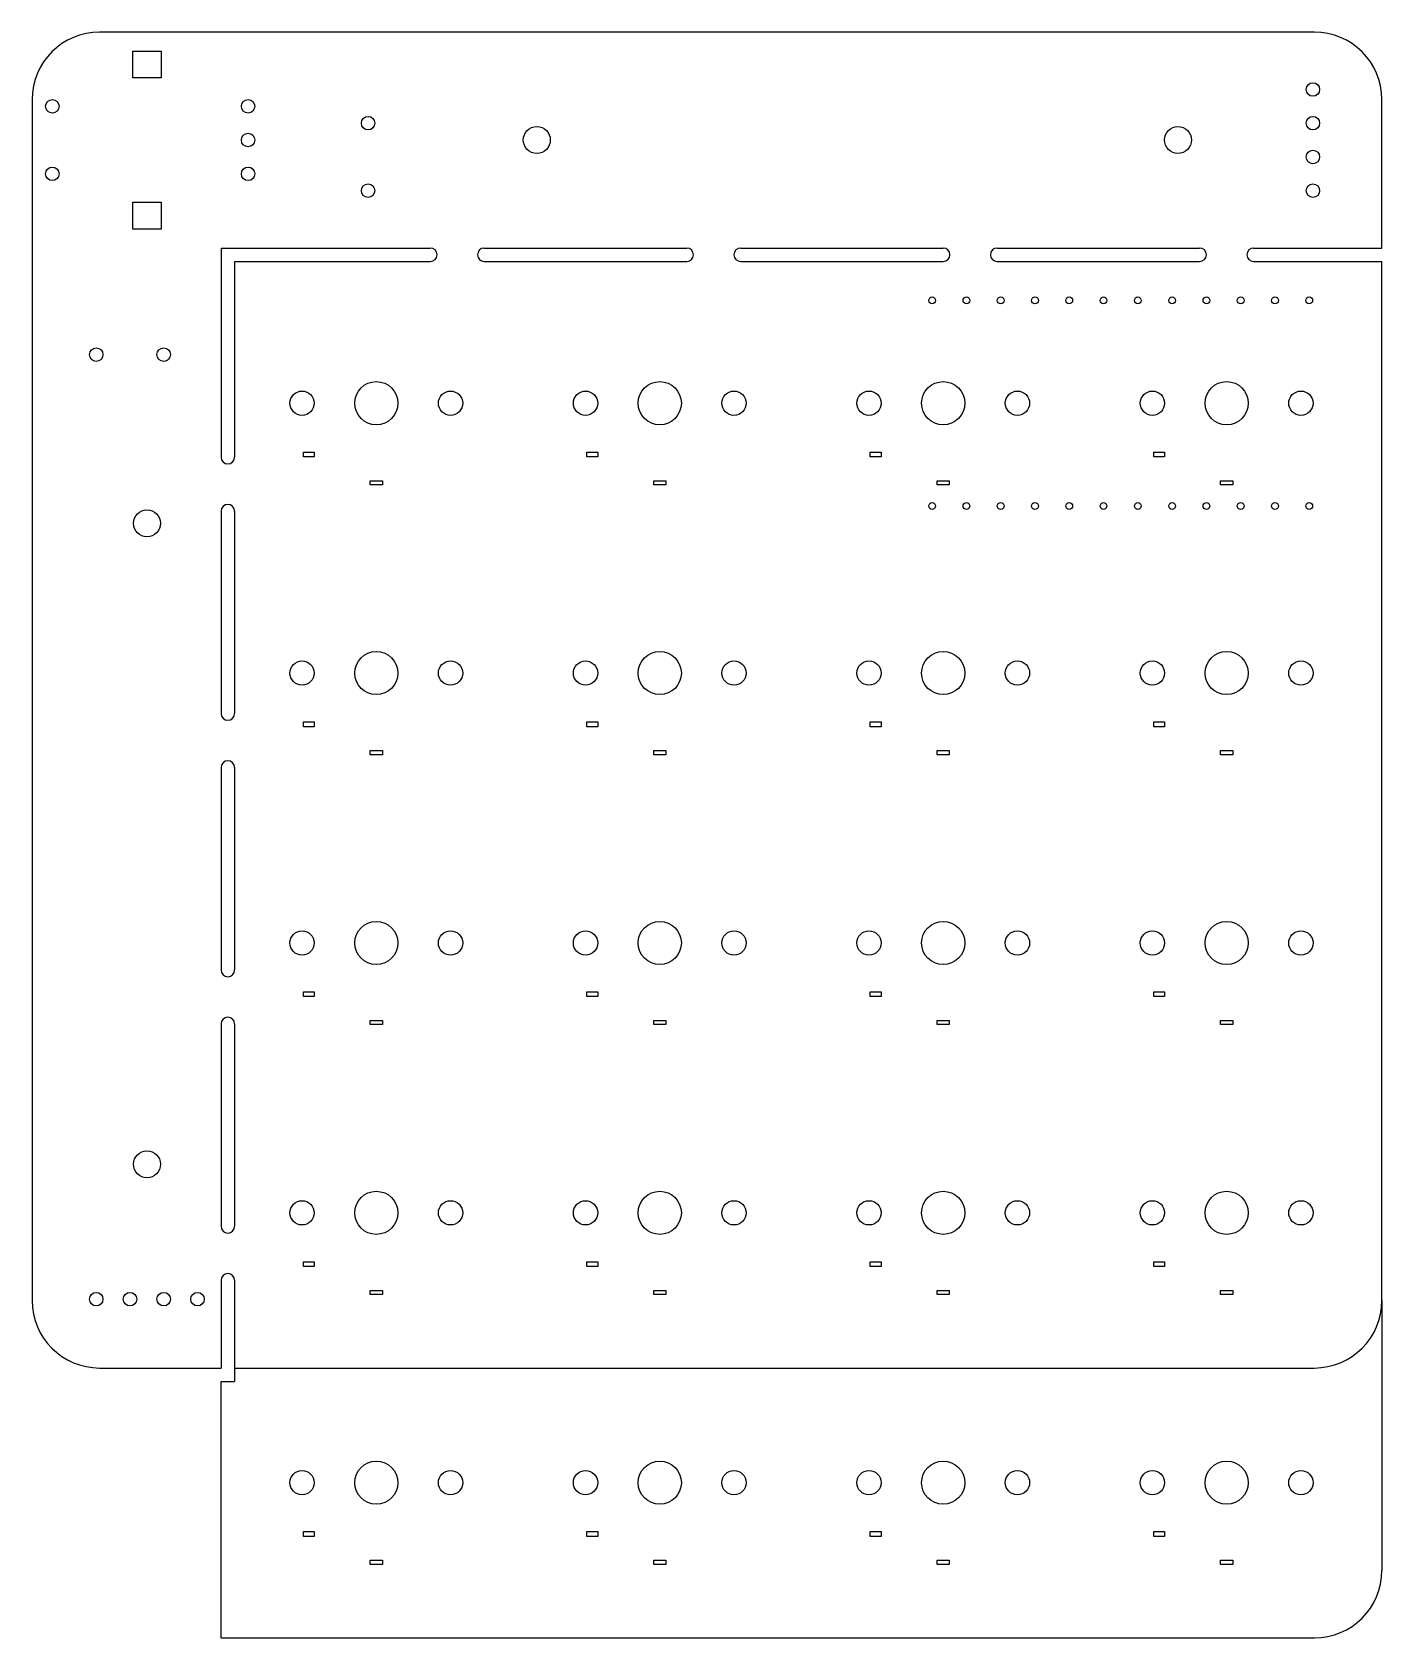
# Model space of a CAD drawing. Extents: x -14 to 86, y 0 to 119.
import ezdxf

# ---------------------------------------------------------------- set-up
doc = ezdxf.new("R2010")
doc.units = 0
doc.layers.get('0').update_dxf_attribs({"linetype": 'CONTINUOUS'})
doc.layers.add('THICK_SOLID_LAYER', color=7, linetype='CONTINUOUS')

msp = doc.modelspace()

# ---------------------------------------------------------------- linework, layer by layer
for p, q in [((81, 119), (-9, 119)), ((-6.55, 117.6), (-4.45, 117.6)), ((-6.55, 115.6), (-6.55, 117.6)), ((-4.45, 117.6), (-4.45, 115.6)), ((-4.45, 115.6), (-6.55, 115.6)), ((-14, 114), (-14, 25)), ((86, 103), (86, 114)), ((-6.55, 106.4), (-4.45, 106.4)), ((-6.55, 104.4), (-6.55, 106.4)), ((-4.45, 106.4), (-4.45, 104.4)), ((-4.45, 104.4), (-6.55, 104.4)), ((86, 25), (86, 102)), ((6.1, 87.875), (6.9, 87.875)), ((6.1, 87.525), (6.1, 87.875)), ((6.9, 87.525), (6.1, 87.525)), ((6.9, 87.875), (6.9, 87.525)), ((27.1, 87.875), (27.9, 87.875)), ((27.1, 87.525), (27.1, 87.875)), ((27.9, 87.525), (27.1, 87.525)), ((27.9, 87.875), (27.9, 87.525)), ((48.1, 87.875), (48.9, 87.875)), ((48.1, 87.525), (48.1, 87.875)), ((48.9, 87.525), (48.1, 87.525)), ((48.9, 87.875), (48.9, 87.525)), ((69.1, 87.875), (69.9, 87.875)), ((69.1, 87.525), (69.1, 87.875)), ((69.9, 87.525), (69.1, 87.525)), ((69.9, 87.875), (69.9, 87.525)), ((11.05, 85.75), (11.95, 85.75)), ((11.05, 85.45), (11.05, 85.75)), ((11.95, 85.75), (11.95, 85.45)), ((32.05, 85.75), (32.95, 85.75)), ((32.05, 85.45), (32.05, 85.75)), ((32.95, 85.75), (32.95, 85.45)), ((53.05, 85.75), (53.95, 85.75)), ((53.05, 85.45), (53.05, 85.75)), ((53.95, 85.75), (53.95, 85.45)), ((74.05, 85.75), (74.95, 85.75)), ((74.05, 85.45), (74.05, 85.75)), ((74.95, 85.75), (74.95, 85.45)), ((11.95, 85.45), (11.05, 85.45)), ((32.95, 85.45), (32.05, 85.45)), ((53.95, 85.45), (53.05, 85.45)), ((74.95, 85.45), (74.05, 85.45)), ((6.1, 67.875), (6.9, 67.875)), ((6.1, 67.525), (6.1, 67.875)), ((6.9, 67.875), (6.9, 67.525)), ((27.1, 67.875), (27.9, 67.875)), ((27.1, 67.525), (27.1, 67.875)), ((27.9, 67.875), (27.9, 67.525)), ((48.1, 67.875), (48.9, 67.875)), ((48.1, 67.525), (48.1, 67.875)), ((48.9, 67.875), (48.9, 67.525)), ((69.1, 67.875), (69.9, 67.875)), ((69.1, 67.525), (69.1, 67.875)), ((69.9, 67.875), (69.9, 67.525)), ((6.9, 67.525), (6.1, 67.525)), ((27.9, 67.525), (27.1, 67.525)), ((48.9, 67.525), (48.1, 67.525)), ((69.9, 67.525), (69.1, 67.525)), ((11.05, 65.75), (11.95, 65.75)), ((11.05, 65.45), (11.05, 65.75)), ((11.95, 65.75), (11.95, 65.45)), ((32.05, 65.75), (32.95, 65.75)), ((32.05, 65.45), (32.05, 65.75)), ((32.95, 65.75), (32.95, 65.45)), ((53.05, 65.75), (53.95, 65.75)), ((53.05, 65.45), (53.05, 65.75)), ((53.95, 65.75), (53.95, 65.45)), ((74.05, 65.75), (74.95, 65.75)), ((74.05, 65.45), (74.05, 65.75)), ((74.95, 65.75), (74.95, 65.45)), ((11.95, 65.45), (11.05, 65.45)), ((32.95, 65.45), (32.05, 65.45)), ((53.95, 65.45), (53.05, 65.45)), ((74.95, 65.45), (74.05, 65.45)), ((6.1, 47.875), (6.9, 47.875)), ((6.1, 47.525), (6.1, 47.875)), ((6.9, 47.875), (6.9, 47.525)), ((27.1, 47.875), (27.9, 47.875)), ((27.1, 47.525), (27.1, 47.875)), ((27.9, 47.875), (27.9, 47.525)), ((48.1, 47.875), (48.9, 47.875)), ((48.1, 47.525), (48.1, 47.875)), ((48.9, 47.875), (48.9, 47.525)), ((69.1, 47.875), (69.9, 47.875)), ((69.1, 47.525), (69.1, 47.875)), ((69.9, 47.875), (69.9, 47.525)), ((6.9, 47.525), (6.1, 47.525)), ((27.9, 47.525), (27.1, 47.525)), ((48.9, 47.525), (48.1, 47.525)), ((69.9, 47.525), (69.1, 47.525)), ((11.05, 45.75), (11.95, 45.75)), ((11.05, 45.45), (11.05, 45.75)), ((11.95, 45.45), (11.05, 45.45)), ((11.95, 45.75), (11.95, 45.45)), ((32.05, 45.75), (32.95, 45.75)), ((32.05, 45.45), (32.05, 45.75)), ((32.95, 45.45), (32.05, 45.45)), ((32.95, 45.75), (32.95, 45.45)), ((53.05, 45.75), (53.95, 45.75)), ((53.05, 45.45), (53.05, 45.75)), ((53.95, 45.45), (53.05, 45.45)), ((53.95, 45.75), (53.95, 45.45)), ((74.05, 45.75), (74.95, 45.75)), ((74.05, 45.45), (74.05, 45.75)), ((74.95, 45.45), (74.05, 45.45)), ((74.95, 45.75), (74.95, 45.45)), ((6.1, 27.875), (6.9, 27.875)), ((6.1, 27.525), (6.1, 27.875)), ((6.9, 27.525), (6.1, 27.525)), ((6.9, 27.875), (6.9, 27.525)), ((27.1, 27.875), (27.9, 27.875)), ((27.1, 27.525), (27.1, 27.875)), ((27.9, 27.525), (27.1, 27.525)), ((27.9, 27.875), (27.9, 27.525)), ((48.1, 27.875), (48.9, 27.875)), ((48.1, 27.525), (48.1, 27.875)), ((48.9, 27.525), (48.1, 27.525)), ((48.9, 27.875), (48.9, 27.525)), ((69.1, 27.875), (69.9, 27.875)), ((69.1, 27.525), (69.1, 27.875)), ((69.9, 27.525), (69.1, 27.525)), ((69.9, 27.875), (69.9, 27.525)), ((11.05, 25.75), (11.95, 25.75)), ((11.05, 25.45), (11.05, 25.75)), ((11.95, 25.45), (11.05, 25.45)), ((11.95, 25.75), (11.95, 25.45)), ((32.05, 25.75), (32.95, 25.75)), ((32.05, 25.45), (32.05, 25.75)), ((32.95, 25.45), (32.05, 25.45)), ((32.95, 25.75), (32.95, 25.45)), ((53.05, 25.75), (53.95, 25.75)), ((53.05, 25.45), (53.05, 25.75)), ((53.95, 25.45), (53.05, 25.45)), ((53.95, 25.75), (53.95, 25.45)), ((74.05, 25.75), (74.95, 25.75)), ((74.05, 25.45), (74.05, 25.75)), ((74.95, 25.45), (74.05, 25.45)), ((74.95, 25.75), (74.95, 25.45)), ((-9, 20), (0, 20)), ((1, 20), (81, 20)), ((6.1, 7.875), (6.9, 7.875)), ((6.1, 7.525), (6.1, 7.875)), ((6.9, 7.525), (6.1, 7.525)), ((6.9, 7.875), (6.9, 7.525)), ((27.1, 7.875), (27.9, 7.875)), ((27.1, 7.525), (27.1, 7.875)), ((27.9, 7.525), (27.1, 7.525)), ((27.9, 7.875), (27.9, 7.525)), ((48.1, 7.875), (48.9, 7.875)), ((48.1, 7.525), (48.1, 7.875)), ((48.9, 7.525), (48.1, 7.525)), ((48.9, 7.875), (48.9, 7.525)), ((69.1, 7.875), (69.9, 7.875)), ((69.1, 7.525), (69.1, 7.875)), ((69.9, 7.525), (69.1, 7.525)), ((69.9, 7.875), (69.9, 7.525)), ((11.05, 5.75), (11.95, 5.75)), ((11.05, 5.45), (11.05, 5.75)), ((11.95, 5.45), (11.05, 5.45)), ((11.95, 5.75), (11.95, 5.45)), ((32.05, 5.75), (32.95, 5.75)), ((32.05, 5.45), (32.05, 5.75)), ((32.95, 5.45), (32.05, 5.45)), ((32.95, 5.75), (32.95, 5.45)), ((53.05, 5.75), (53.95, 5.75)), ((53.05, 5.45), (53.05, 5.75)), ((53.95, 5.45), (53.05, 5.45)), ((53.95, 5.75), (53.95, 5.45)), ((74.05, 5.75), (74.95, 5.75)), ((74.05, 5.45), (74.05, 5.75)), ((74.95, 5.45), (74.05, 5.45)), ((74.95, 5.75), (74.95, 5.45)), ((0, 0), (81, 0))]:
    msp.add_line(p, q)
for centre, radius in [((80.891, 114.75), 0.5), ((-12.5, 113.5), 0.5), ((2, 113.5), 0.5), ((10.891, 112.25), 0.5), ((23.391, 111.009), 1), ((70.891, 111.009), 1), ((80.891, 112.25), 0.5), ((2, 111), 0.5), ((80.891, 109.75), 0.5), ((-12.5, 108.5), 0.5), ((2, 108.5), 0.5), ((10.891, 107.25), 0.5), ((80.891, 107.25), 0.5), ((52.68, 99.12), 0.25), ((55.22, 99.12), 0.25), ((57.76, 99.12), 0.25), ((60.3, 99.12), 0.25), ((62.84, 99.12), 0.25), ((65.38, 99.12), 0.25), ((67.92, 99.12), 0.25), ((70.46, 99.12), 0.25), ((73, 99.12), 0.25), ((75.54, 99.12), 0.25), ((78.08, 99.12), 0.25), ((80.62, 99.12), 0.25), ((-9.25, 95.1), 0.5), ((-4.25, 95.1), 0.5), ((11.5, 91.5), 1.6), ((32.5, 91.5), 1.6), ((53.5, 91.5), 1.6), ((74.5, 91.5), 1.6), ((6, 91.5), 0.9), ((17, 91.5), 0.9), ((27, 91.5), 0.9), ((38, 91.5), 0.9), ((48, 91.5), 0.9), ((59, 91.5), 0.9), ((69, 91.5), 0.9), ((80, 91.5), 0.9), ((-5.491, 82.6), 1), ((52.68, 83.88), 0.25), ((55.22, 83.88), 0.25), ((57.76, 83.88), 0.25), ((60.3, 83.88), 0.25), ((62.84, 83.88), 0.25), ((65.38, 83.88), 0.25), ((67.92, 83.88), 0.25), ((70.46, 83.88), 0.25), ((73, 83.88), 0.25), ((75.54, 83.88), 0.25), ((78.08, 83.88), 0.25), ((80.62, 83.88), 0.25), ((11.5, 71.5), 1.6), ((32.5, 71.5), 1.6), ((53.5, 71.5), 1.6), ((74.5, 71.5), 1.6), ((6, 71.5), 0.9), ((17, 71.5), 0.9), ((27, 71.5), 0.9), ((38, 71.5), 0.9), ((48, 71.5), 0.9), ((59, 71.5), 0.9), ((69, 71.5), 0.9), ((80, 71.5), 0.9), ((6, 51.5), 0.9), ((11.5, 51.5), 1.6), ((17, 51.5), 0.9), ((27, 51.5), 0.9), ((32.5, 51.5), 1.6), ((38, 51.5), 0.9), ((48, 51.5), 0.9), ((53.5, 51.5), 1.6), ((59, 51.5), 0.9), ((69, 51.5), 0.9), ((74.5, 51.5), 1.6), ((80, 51.5), 0.9), ((-5.491, 35.1), 1), ((6, 31.5), 0.9), ((11.5, 31.5), 1.6), ((17, 31.5), 0.9), ((27, 31.5), 0.9), ((32.5, 31.5), 1.6), ((38, 31.5), 0.9), ((48, 31.5), 0.9), ((53.5, 31.5), 1.6), ((59, 31.5), 0.9), ((69, 31.5), 0.9), ((74.5, 31.5), 1.6), ((80, 31.5), 0.9), ((-9.25, 25.1), 0.5), ((-6.75, 25.1), 0.5), ((-4.25, 25.1), 0.5), ((-1.75, 25.1), 0.5), ((11.5, 11.5), 1.6), ((32.5, 11.5), 1.6), ((53.5, 11.5), 1.6), ((74.5, 11.5), 1.6), ((6, 11.5), 0.9), ((17, 11.5), 0.9), ((27, 11.5), 0.9), ((38, 11.5), 0.9), ((48, 11.5), 0.9), ((59, 11.5), 0.9), ((69, 11.5), 0.9), ((80, 11.5), 0.9)]:
    msp.add_circle(centre, radius)
for centre, start, end in [((-9, 114), 90, 180), ((81, 114), 0, 90), ((-9, 25), 180, 270), ((81, 25), 270, 0), ((81, 5), 270, 0)]:
    msp.add_arc(centre, 5, start, end)
at = {"layer": 'THICK_SOLID_LAYER'}
for p, q in [((0, 103), (15.5, 103)), ((0, 103), (0, 87.5)), ((0, 102.5), (0, 87.5)), ((0, 102.5), (0, 87.5)), ((0.5, 103), (15.5, 103)), ((19.5, 103), (34.5, 103)), ((38.5, 103), (53.5, 103)), ((57.5, 103), (72.5, 103)), ((76.5, 103), (86, 103)), ((1, 102), (15.5, 102)), ((1, 102), (15.5, 102)), ((1, 102), (1, 87.5)), ((1, 102), (1, 87.5)), ((19.5, 102), (34.5, 102)), ((38.5, 102), (53.5, 102)), ((57.5, 102), (72.5, 102)), ((76.5, 102), (86, 102)), ((0, 83.5), (0, 68.5)), ((1, 83.5), (1, 68.5)), ((0, 64.5), (0, 49.5)), ((1, 64.5), (1, 49.5)), ((0, 45.5), (0, 30.5)), ((1, 45.5), (1, 30.5)), ((0, 26.5), (0, 20)), ((1, 26.5), (1, 19)), ((86, 25), (86, 5)), ((0, 0), (0, 19)), ((0, 19), (1, 19))]:
    msp.add_line(p, q, dxfattribs=at)
for centre, start, end in [((15.5, 102.5), 270, 90), ((15.5, 102.5), 270, 90), ((19.5, 102.5), 90, 270), ((34.5, 102.5), 270, 90), ((38.5, 102.5), 90, 270), ((53.5, 102.5), 270, 90), ((57.5, 102.5), 90, 270), ((72.5, 102.5), 270, 90), ((76.5, 102.5), 90, 270), ((0.5, 87.5), 180, 0), ((0.5, 87.5), 180, 0), ((0.5, 83.5), 0, 180), ((0.5, 68.5), 180, 0), ((0.5, 64.5), 0, 180), ((0.5, 49.5), 180, 0), ((0.5, 45.5), 0, 180), ((0.5, 30.5), 180, 0), ((0.5, 26.5), 0, 180)]:
    msp.add_arc(centre, 0.5, start, end, dxfattribs=at)

doc.saveas('drawing.dxf')
